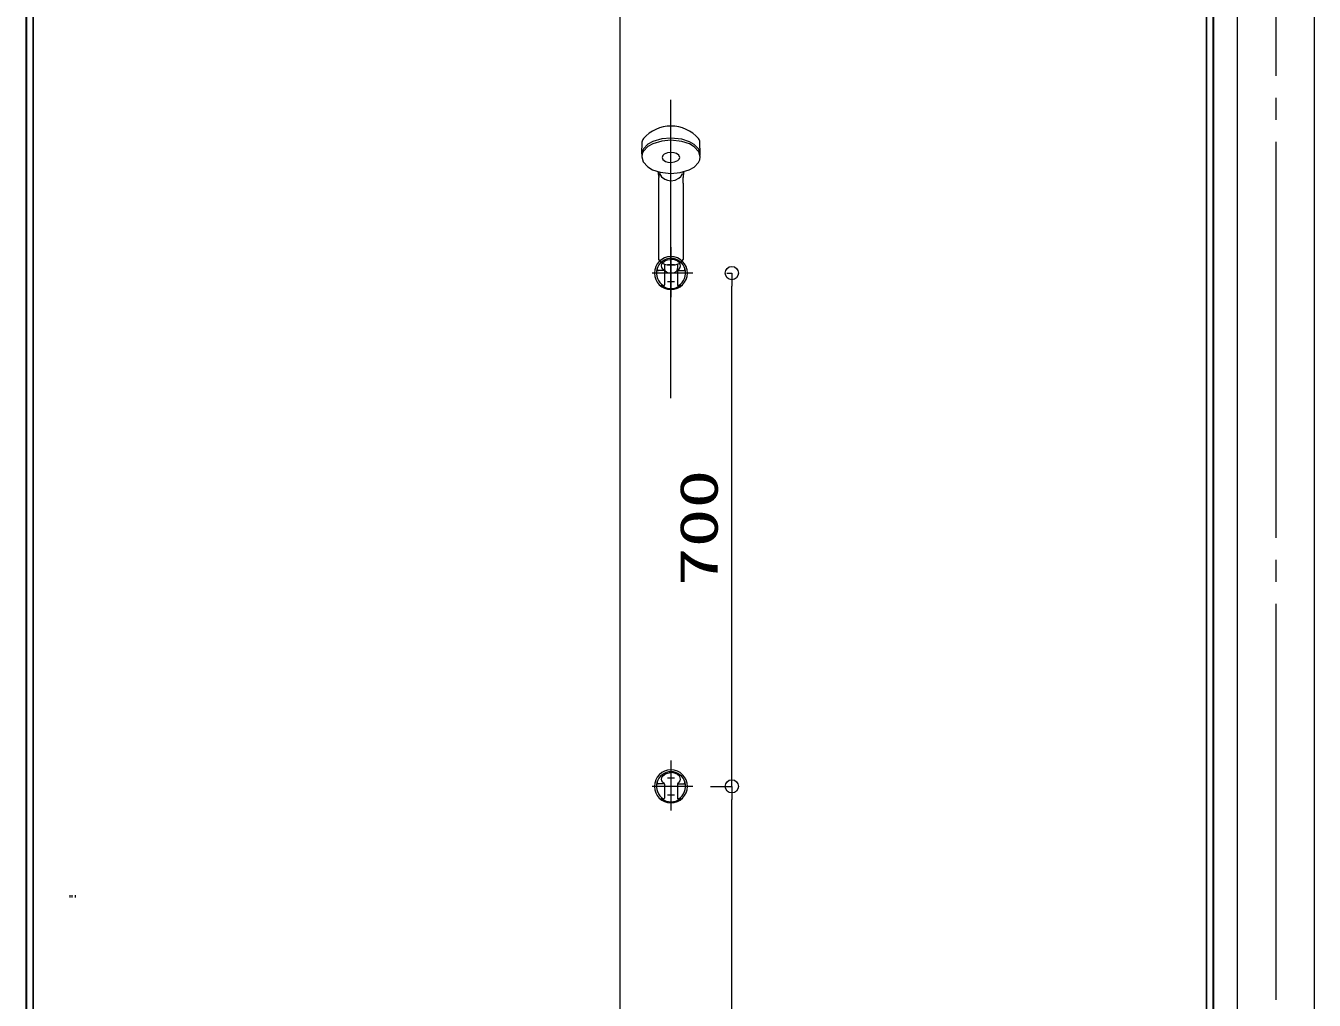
# Model space of a CAD drawing. Units: millimetres on the paper. Extents: x -305 to 305, y -152 to 152.
# Drawn here: x -248.3 to -189.7, y 51.4 to 95.7 of the extents above; entities that cross this region are included whole.
import ezdxf
from ezdxf.enums import TextEntityAlignment as Align

# ---------------------------------------------------------------- set-up
doc = ezdxf.new("R2010")
doc.units = ezdxf.units.MM
doc.linetypes.add('LONG_CHAIN', pattern=[21, 18, -1, 1, -1])
doc.layers.add('0-0_0', color=7, linetype='Continuous', lineweight=9)
doc.layers.add('0-1_VIEW0001', color=7, linetype='Continuous', lineweight=9)
doc.styles.add('ＭＳ ゴシック', font='')
doc.styles.get('ＭＳ ゴシック').set_extended_font_data('MS Gothic')

# ---------------------------------------------------------------- blocks, each defined once
blk = doc.blocks.new('_ORIGIN')
at = {"layer": '0-0_0'}
blk.add_line((0, 0), (-1, 0), dxfattribs=at)
blk.add_circle((0, 0), 0.5, dxfattribs=at)

msp = doc.modelspace()

# ---------------------------------------------------------------- linework, layer by layer
at = {"layer": '0-0_0'}
for p, q in [((-216.385, 84.425), (-216.161, 84.425)), ((-216.161, 61.691), (-216.161, 83.825)), ((-217.13, 61.091), (-216.161, 61.091)), ((-216.385, 61.091), (-216.161, 61.091)), ((-216.161, 31.691), (-216.161, 60.491))]:
    msp.add_line(p, q, dxfattribs=at)
at = {"layer": '0-1_VIEW0001'}
for p, q in [((-193.175, 111.391), (-193.175, 25.891)), ((-189.675, 111.391), (-189.675, 25.891)), ((-248.265, 97.401), (-248.265, 52.23)), ((-248.225, 97.341), (-248.225, 52.23)), ((-247.948, 97.358), (-247.948, 45.558)), ((-247.925, 97.358), (-247.925, 45.491)), ((-221.258, 97.758), (-221.258, 31.825)), ((-194.591, 97.358), (-194.591, 31.891)), ((-194.568, 97.358), (-194.568, 31.891)), ((-194.291, 97.341), (-194.291, 32.925)), ((-194.251, 97.401), (-194.251, 33.158)), ((-220.257, 89.848), (-220.243, 90.371)), ((-217.593, 89.848), (-217.606, 90.371)), ((-219.475, 88.791), (-219.475, 88.792)), ((-219.475, 88.513), (-219.475, 88.774)), ((-219.475, 85.033), (-219.475, 88.513)), ((-218.375, 88.792), (-218.375, 88.791)), ((-218.375, 88.513), (-218.375, 88.774)), ((-218.375, 88.513), (-218.375, 85.036)), ((-219.258, 84.541), (-219.521, 84.541)), ((-219.225, 84.833), (-219.225, 84.628)), ((-219.216, 84.524), (-219.216, 83.891)), ((-218.925, 84.702), (-218.925, 84.716)), ((-218.633, 84.524), (-218.633, 83.891)), ((-218.625, 84.834), (-218.625, 84.628)), ((-218.592, 84.541), (-218.328, 84.541)), ((-219.39, 83.858), (-219.25, 83.858)), ((-218.459, 83.858), (-218.6, 83.858)), ((-219.258, 61.208), (-219.521, 61.208)), ((-219.216, 61.191), (-219.216, 60.558)), ((-218.633, 61.191), (-218.633, 60.558)), ((-218.592, 61.208), (-218.328, 61.208)), ((-219.39, 60.524), (-219.25, 60.524)), ((-218.459, 60.524), (-218.6, 60.524)), ((-246.258, 56.141), (-246.258, 56.041)), ((-246.158, 56.041), (-246.158, 56.141)), ((-246.025, 56.141), (-246.025, 56.041)), ((-248.265, 53.225), (-248.265, 46.825)), ((-248.225, 53.225), (-248.225, 46.591))]:
    msp.add_line(p, q, dxfattribs=at)
at = {"layer": '0-1_VIEW0001', "linetype": 'LONG_CHAIN'}
for p, q in [((-191.425, 111.391), (-191.425, 9.433)), ((-218.925, 85.6), (-218.925, 83.33)), ((-217.925, 84.425), (-219.786, 84.425)), ((-219.091, 84.808), (-218.758, 84.808)), ((-219.091, 84.041), (-218.758, 84.041)), ((-218.925, 62.266), (-218.925, 59.997)), ((-217.925, 61.091), (-219.786, 61.091)), ((-219.091, 61.475), (-218.758, 61.475)), ((-219.091, 60.708), (-218.758, 60.708))]:
    msp.add_line(p, q, dxfattribs=at)
at = {"layer": '0-1_VIEW0001', "color": 4, "linetype": 'LONG_CHAIN'}
msp.add_line((-218.925, 78.745), (-218.925, 92.296), dxfattribs=at)
at = {"layer": '0-1_VIEW0001'}
for points in [[(-217.596, 89.768), (-217.592, 89.825), (-217.658, 90.054), (-217.869, 90.275), (-218.085, 90.398), (-218.434, 90.512), (-218.925, 90.563), (-219.347, 90.525), (-219.753, 90.403), (-219.976, 90.279), (-220.176, 90.079), (-220.235, 89.959), (-220.258, 89.825), (-220.254, 89.768)], [(-219.482, 89.023), (-219.477, 88.955), (-219.475, 88.864), (-219.475, 88.774)], [(-219.452, 88.954), (-219.362, 88.803), (-219.209, 88.688), (-219.088, 88.642), (-218.925, 88.621), (-218.741, 88.647), (-218.567, 88.733), (-218.474, 88.819), (-218.397, 88.954)], [(-218.367, 89.023), (-218.373, 88.954), (-218.375, 88.864), (-218.375, 88.774)], [(-219.475, 85.033), (-219.381, 84.92), (-219.222, 84.832), (-219.096, 84.798), (-218.926, 84.782), (-218.732, 84.802), (-218.549, 84.868), (-218.453, 84.934), (-218.375, 85.036)], [(-219.297, 84.609), (-219.341, 84.679), (-219.356, 84.75), (-219.319, 84.871), (-219.2, 84.978), (-219.088, 85.025), (-218.93, 85.048), (-218.925, 85.048)], [(-218.552, 84.609), (-218.508, 84.679), (-218.494, 84.75), (-218.53, 84.871), (-218.649, 84.978), (-218.761, 85.025), (-218.919, 85.048), (-218.925, 85.048)], [(-219.224, 84.628), (-219.225, 84.618), (-219.198, 84.538), (-219.114, 84.468), (-219.035, 84.438), (-218.925, 84.425), (-218.801, 84.442), (-218.692, 84.496), (-218.646, 84.547), (-218.625, 84.618), (-218.625, 84.628)], [(-219.297, 61.275), (-219.341, 61.346), (-219.356, 61.417), (-219.319, 61.538), (-219.2, 61.645), (-219.088, 61.691), (-218.93, 61.715), (-218.925, 61.715)], [(-218.552, 61.275), (-218.508, 61.346), (-218.494, 61.417), (-218.53, 61.538), (-218.649, 61.645), (-218.761, 61.691), (-218.919, 61.715), (-218.925, 61.715)]]:
    msp.add_lwpolyline(points, dxfattribs=at)
for points in [[(-218.925, 88.954), (-218.503, 88.993), (-218.096, 89.118), (-217.874, 89.245), (-217.674, 89.449), (-217.614, 89.572), (-217.592, 89.71), (-217.658, 89.944), (-217.869, 90.171), (-218.085, 90.296), (-218.434, 90.412), (-218.925, 90.465), (-219.347, 90.427), (-219.753, 90.302), (-219.976, 90.175), (-220.176, 89.97), (-220.235, 89.847), (-220.258, 89.71), (-220.192, 89.475), (-219.981, 89.249), (-219.765, 89.123), (-219.415, 89.007)], [(-218.925, 89.454), (-218.759, 89.475), (-218.614, 89.539), (-218.553, 89.599), (-218.525, 89.683), (-218.561, 89.778), (-218.673, 89.862), (-218.778, 89.897), (-218.925, 89.913), (-219.09, 89.892), (-219.235, 89.828), (-219.297, 89.768), (-219.325, 89.683), (-219.289, 89.588), (-219.177, 89.505), (-219.072, 89.47)]]:
    msp.add_lwpolyline(points, close=True, dxfattribs=at)
for centre, radius, start, end in [((-218.925, 89.44), 1.667, 41.29928, 138.70072), ((-219.977, 90.364), 0.267, 138.70072, 178.5), ((-218.284, 90.371), 0.0167, 227.30866, 235), ((-217.873, 90.364), 0.267, 1.5, 41.29928), ((-220.472, 88.755), 1, 3.81289, 16.0401), ((-217.377, 88.755), 1, 163.9599, 176.18711), ((-218.925, 84.425), 0.75, 90, 270), ((-218.925, 84.425), 0.665, 301.5566, 238.44341), ((-218.925, 84.425), 0.75, 270, 90), ((-219.521, 84.475), 0.0667, 90, 175.19782), ((-219.495, 84.608), 0.0667, 162.15522, 270), ((-219.247, 84.653), 0.0667, 220.93736, 254.38727), ((-219.283, 84.524), 0.0667, 0, 74.38727), ((-218.566, 84.524), 0.0667, 105.61273, 180), ((-218.602, 84.653), 0.0667, 285.61273, 319.06264), ((-218.355, 84.608), 0.0667, 270, 17.84478), ((-218.328, 84.475), 0.0667, 4.80218, 90), ((-219.39, 83.924), 0.0667, 227.06229, 270), ((-218.925, 84.425), 0.702, 233.8813, 306.11871), ((-219.25, 83.891), 0.0333, 270, 0), ((-218.6, 83.891), 0.0333, 179.99999, 270), ((-218.459, 83.924), 0.0667, 270, 312.93771), ((-218.925, 61.091), 0.75, 90, 270), ((-218.925, 61.091), 0.665, 301.5566, 238.44341), ((-218.925, 61.091), 0.75, 270, 90), ((-219.521, 61.141), 0.0667, 90, 175.19782), ((-219.495, 61.275), 0.0667, 162.15522, 270), ((-219.247, 61.319), 0.0667, 220.93736, 254.38727), ((-219.283, 61.191), 0.0667, 0, 74.38727), ((-218.566, 61.191), 0.0667, 105.61273, 180), ((-218.602, 61.319), 0.0667, 285.61273, 319.06264), ((-218.355, 61.275), 0.0667, 270, 17.84478), ((-218.328, 61.141), 0.0667, 4.80218, 90), ((-219.39, 60.591), 0.0667, 227.06229, 270), ((-218.925, 61.091), 0.702, 233.8813, 306.11871), ((-219.25, 60.558), 0.0333, 270, 0), ((-218.6, 60.558), 0.0333, 179.99999, 270), ((-218.459, 60.591), 0.0667, 270, 312.93771)]:
    msp.add_arc(centre, radius, start, end, dxfattribs=at)

# ---------------------------------------------------------------- block references
at = {"layer": '0-0_0', "xscale": 0.6, "yscale": 0.6}
for p, rotation in [((-216.161, 84.425), 90), ((-216.161, 61.091), 270), ((-216.161, 61.091), 90)]:
    msp.add_blockref('_ORIGIN', p, dxfattribs=dict(at, rotation=rotation))

# ---------------------------------------------------------------- texts
at = {"layer": '0-0_0', "style": 'ＭＳ ゴシック', "width": 1.5}
msp.add_text('700', height=1.732, rotation=90, dxfattribs=at).set_placement((-216.278, 70.188), align=Align.BOTTOM_LEFT)

doc.saveas('drawing.dxf')
